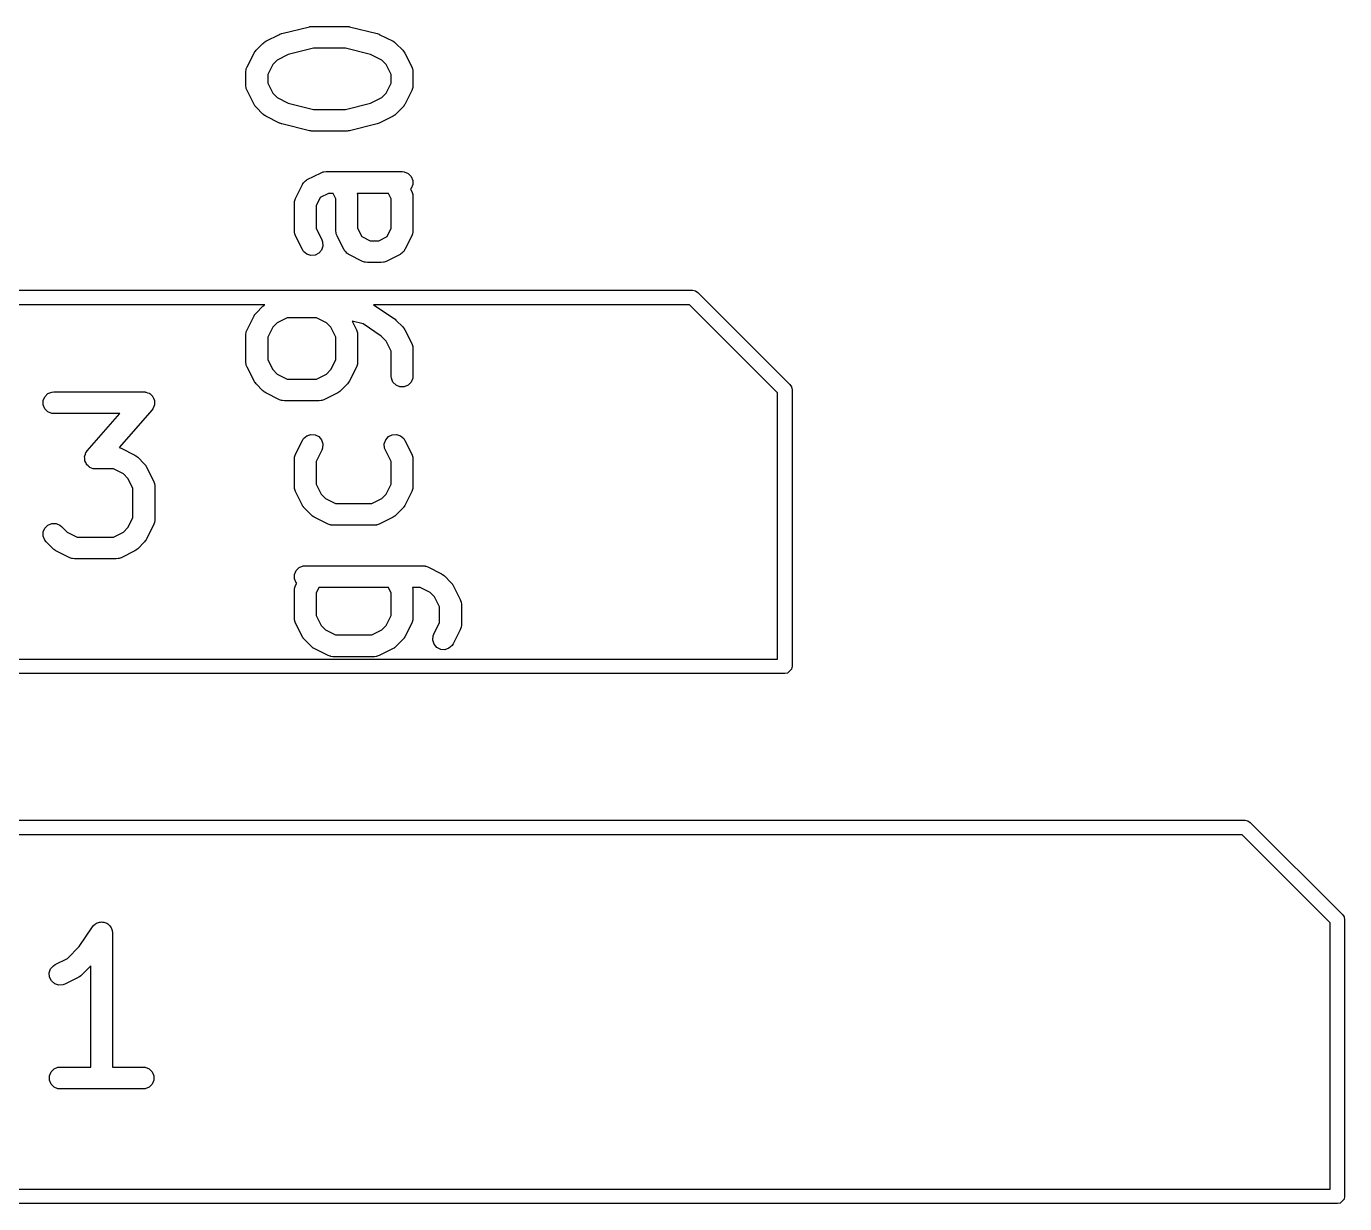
# Model space of a CAD drawing. Extents: x 2.7 to 14.1, y -9.5 to -1.1.
# Drawn here: x 8.3599 to 8.7173, y -6.4325 to -6.1133 of the extents above; entities that cross this region are included whole.
import ezdxf

# ---------------------------------------------------------------- set-up
doc = ezdxf.new("R2010")
doc.units = 0
doc.header["$MEASUREMENT"] = 0
doc.layers.add('BLACK', color=7, linetype='CONTINUOUS')

msp = doc.modelspace()

# ---------------------------------------------------------------- linework, layer by layer
at = {"layer": 'BLACK', "linetype": 'CONTINUOUS'}
for p, q in [((8.42918, -6.11531), (8.43668, -6.11343)), ((8.43668, -6.11343), (8.43678, -6.11342)), ((8.43678, -6.11342), (8.43682, -6.1134)), ((8.43682, -6.1134), (8.43704, -6.11338)), ((8.43704, -6.11338), (8.43725, -6.11335)), ((8.43725, -6.11335), (8.4373, -6.11335)), ((8.4373, -6.11335), (8.4374, -6.11334)), ((8.4374, -6.11334), (8.44677, -6.11334)), ((8.44677, -6.11334), (8.44687, -6.11335)), ((8.44687, -6.11335), (8.44691, -6.11335)), ((8.44691, -6.11335), (8.44713, -6.11338)), ((8.44713, -6.11338), (8.44735, -6.1134)), ((8.44735, -6.1134), (8.44739, -6.11342)), ((8.44739, -6.11342), (8.44749, -6.11343)), ((8.44749, -6.11343), (8.45499, -6.11531)), ((8.42219, -6.11983), (8.42406, -6.11796)), ((8.42406, -6.11796), (8.42429, -6.11777)), ((8.42429, -6.11777), (8.42434, -6.11771)), ((8.42434, -6.11771), (8.42443, -6.11766)), ((8.42443, -6.11766), (8.42451, -6.11759)), ((8.42451, -6.11759), (8.42458, -6.11756)), ((8.42458, -6.11756), (8.42483, -6.1174)), ((8.42483, -6.1174), (8.42858, -6.11553)), ((8.42858, -6.11553), (8.42862, -6.11551)), ((8.42862, -6.11551), (8.42864, -6.1155)), ((8.42864, -6.1155), (8.42888, -6.11541)), ((8.42888, -6.11541), (8.42912, -6.11532)), ((8.42912, -6.11532), (8.42914, -6.11532)), ((8.42914, -6.11532), (8.42918, -6.11531)), ((8.45499, -6.11531), (8.45503, -6.11532)), ((8.45503, -6.11532), (8.45505, -6.11532)), ((8.45505, -6.11532), (8.45529, -6.11541)), ((8.45529, -6.11541), (8.45553, -6.1155)), ((8.45553, -6.1155), (8.45555, -6.11551)), ((8.45555, -6.11551), (8.45559, -6.11553)), ((8.45559, -6.11553), (8.45934, -6.1174)), ((8.45934, -6.1174), (8.45959, -6.11756)), ((8.45959, -6.11756), (8.45966, -6.11759)), ((8.45966, -6.11759), (8.45974, -6.11766)), ((8.45974, -6.11766), (8.45983, -6.11771)), ((8.45983, -6.11771), (8.45988, -6.11777)), ((8.45988, -6.11777), (8.46011, -6.11796)), ((8.46011, -6.11796), (8.46198, -6.11983)), ((8.41976, -6.12435), (8.42163, -6.1206)), ((8.42163, -6.1206), (8.42179, -6.12035)), ((8.42179, -6.12035), (8.42182, -6.12028)), ((8.42182, -6.12028), (8.42188, -6.1202)), ((8.42188, -6.1202), (8.42194, -6.12011)), ((8.42194, -6.12011), (8.422, -6.12006)), ((8.422, -6.12006), (8.42219, -6.11983)), ((8.43093, -6.12096), (8.4279, -6.12247)), ((8.43776, -6.11925), (8.43093, -6.12096)), ((8.44641, -6.11925), (8.43776, -6.11925)), ((8.45324, -6.12096), (8.44641, -6.11925)), ((8.45627, -6.12247), (8.45324, -6.12096)), ((8.46198, -6.11983), (8.46217, -6.12006)), ((8.46217, -6.12006), (8.46223, -6.12011)), ((8.46223, -6.12011), (8.46228, -6.1202)), ((8.46228, -6.1202), (8.46235, -6.12028)), ((8.46235, -6.12028), (8.46238, -6.12035)), ((8.46238, -6.12035), (8.46253, -6.1206)), ((8.46253, -6.1206), (8.46441, -6.12435)), ((8.41945, -6.12567), (8.4195, -6.12509)), ((8.4195, -6.12509), (8.41954, -6.12499)), ((8.41954, -6.12499), (8.41955, -6.12489)), ((8.41955, -6.12489), (8.41976, -6.12435)), ((8.4267, -6.12367), (8.42535, -6.12637)), ((8.4279, -6.12247), (8.4267, -6.12367)), ((8.45747, -6.12367), (8.45627, -6.12247)), ((8.45882, -6.12637), (8.45747, -6.12367)), ((8.46441, -6.12435), (8.46462, -6.12489)), ((8.46462, -6.12489), (8.46462, -6.12499)), ((8.46462, -6.12499), (8.46466, -6.12509)), ((8.46466, -6.12509), (8.46472, -6.12567)), ((8.41945, -6.12942), (8.41945, -6.12567)), ((8.42535, -6.12637), (8.42535, -6.12872)), ((8.42535, -6.12872), (8.4267, -6.13142)), ((8.45747, -6.13142), (8.45882, -6.12872)), ((8.45882, -6.12872), (8.45882, -6.12637)), ((8.46472, -6.12567), (8.46472, -6.12942)), ((8.4195, -6.12999), (8.41945, -6.12942)), ((8.41954, -6.13009), (8.4195, -6.12999)), ((8.41955, -6.1302), (8.41954, -6.13009)), ((8.41976, -6.13074), (8.41955, -6.1302)), ((8.42163, -6.13449), (8.41976, -6.13074)), ((8.4267, -6.13142), (8.4279, -6.13262)), ((8.45627, -6.13262), (8.45747, -6.13142)), ((8.46441, -6.13074), (8.46253, -6.13449)), ((8.46462, -6.1302), (8.46441, -6.13074)), ((8.46466, -6.12999), (8.46462, -6.13009)), ((8.46462, -6.13009), (8.46462, -6.1302)), ((8.46472, -6.12942), (8.46466, -6.12999)), ((8.42179, -6.13474), (8.42163, -6.13449)), ((8.42182, -6.13481), (8.42179, -6.13474)), ((8.42188, -6.13489), (8.42182, -6.13481)), ((8.42194, -6.13498), (8.42188, -6.13489)), ((8.422, -6.13503), (8.42194, -6.13498)), ((8.42219, -6.13526), (8.422, -6.13503)), ((8.42406, -6.13713), (8.42219, -6.13526)), ((8.4279, -6.13262), (8.43093, -6.13413)), ((8.43093, -6.13413), (8.43776, -6.13584)), ((8.43776, -6.13584), (8.44641, -6.13584)), ((8.44641, -6.13584), (8.45324, -6.13413)), ((8.45324, -6.13413), (8.45627, -6.13262)), ((8.46198, -6.13526), (8.46011, -6.13713)), ((8.46217, -6.13503), (8.46198, -6.13526)), ((8.46223, -6.13498), (8.46217, -6.13503)), ((8.46228, -6.13489), (8.46223, -6.13498)), ((8.46235, -6.13481), (8.46228, -6.13489)), ((8.46238, -6.13474), (8.46235, -6.13481)), ((8.46253, -6.13449), (8.46238, -6.13474)), ((8.42429, -6.13732), (8.42406, -6.13713)), ((8.42434, -6.13738), (8.42429, -6.13732)), ((8.42443, -6.13743), (8.42434, -6.13738)), ((8.42451, -6.1375), (8.42443, -6.13743)), ((8.42458, -6.13753), (8.42451, -6.1375)), ((8.42483, -6.13768), (8.42458, -6.13753)), ((8.42858, -6.13956), (8.42483, -6.13768)), ((8.42862, -6.13957), (8.42858, -6.13956)), ((8.42864, -6.13959), (8.42862, -6.13957)), ((8.45555, -6.13957), (8.45553, -6.13959)), ((8.45559, -6.13956), (8.45555, -6.13957)), ((8.45934, -6.13768), (8.45559, -6.13956)), ((8.45959, -6.13753), (8.45934, -6.13768)), ((8.45966, -6.1375), (8.45959, -6.13753)), ((8.45974, -6.13743), (8.45966, -6.1375)), ((8.45983, -6.13738), (8.45974, -6.13743)), ((8.45988, -6.13732), (8.45983, -6.13738)), ((8.46011, -6.13713), (8.45988, -6.13732)), ((8.42888, -6.13967), (8.42864, -6.13959)), ((8.42912, -6.13977), (8.42888, -6.13967)), ((8.42914, -6.13977), (8.42912, -6.13977)), ((8.42918, -6.13978), (8.42914, -6.13977)), ((8.43668, -6.14166), (8.42918, -6.13978)), ((8.43678, -6.14167), (8.43668, -6.14166)), ((8.43682, -6.14169), (8.43678, -6.14167)), ((8.43704, -6.14171), (8.43682, -6.14169)), ((8.43725, -6.14174), (8.43704, -6.14171)), ((8.4373, -6.14174), (8.43725, -6.14174)), ((8.4374, -6.14175), (8.4373, -6.14174)), ((8.44677, -6.14175), (8.4374, -6.14175)), ((8.44687, -6.14174), (8.44677, -6.14175)), ((8.44691, -6.14174), (8.44687, -6.14174)), ((8.44713, -6.14171), (8.44691, -6.14174)), ((8.44735, -6.14169), (8.44713, -6.14171)), ((8.44739, -6.14167), (8.44735, -6.14169)), ((8.44749, -6.14166), (8.44739, -6.14167)), ((8.45499, -6.13978), (8.44749, -6.14166)), ((8.45503, -6.13977), (8.45499, -6.13978)), ((8.45505, -6.13977), (8.45503, -6.13977)), ((8.45529, -6.13967), (8.45505, -6.13977)), ((8.45553, -6.13959), (8.45529, -6.13967)), ((8.43608, -6.1549), (8.43983, -6.15302)), ((8.43983, -6.15302), (8.44037, -6.15282)), ((8.44037, -6.15282), (8.44047, -6.15281)), ((8.44047, -6.15281), (8.44057, -6.15277)), ((8.44057, -6.15277), (8.44115, -6.15271)), ((8.44115, -6.15271), (8.46177, -6.15271)), ((8.46177, -6.15271), (8.46234, -6.15277)), ((8.46234, -6.15277), (8.46341, -6.15321)), ((8.46341, -6.15321), (8.46422, -6.15402)), ((8.43288, -6.15997), (8.43476, -6.15622)), ((8.43476, -6.15622), (8.43482, -6.15612)), ((8.43482, -6.15612), (8.43483, -6.15608)), ((8.43483, -6.15608), (8.43488, -6.15602)), ((8.43488, -6.15602), (8.43506, -6.15573)), ((8.43506, -6.15573), (8.43534, -6.15549)), ((8.43534, -6.15549), (8.43559, -6.15521)), ((8.43559, -6.15521), (8.43588, -6.15502)), ((8.43588, -6.15502), (8.43593, -6.15497)), ((8.43593, -6.15497), (8.43598, -6.15496)), ((8.43598, -6.15496), (8.43608, -6.1549)), ((8.46422, -6.15731), (8.46408, -6.15744)), ((8.46422, -6.15402), (8.46466, -6.15509)), ((8.46466, -6.15624), (8.46422, -6.15731)), ((8.46466, -6.15509), (8.46466, -6.15624)), ((8.43257, -6.16129), (8.43263, -6.16071)), ((8.43263, -6.16071), (8.43267, -6.16062)), ((8.43267, -6.16051), (8.43288, -6.15997)), ((8.43267, -6.16062), (8.43267, -6.16051)), ((8.4396, -6.15974), (8.43847, -6.16199)), ((8.44184, -6.15862), (8.4396, -6.15974)), ((8.44307, -6.15862), (8.44184, -6.15862)), ((8.44382, -6.16011), (8.44307, -6.15862)), ((8.44382, -6.16879), (8.44382, -6.16011)), ((8.45807, -6.15862), (8.44961, -6.15862)), ((8.44961, -6.15862), (8.44962, -6.15863)), ((8.44962, -6.15863), (8.44963, -6.15874)), ((8.44963, -6.15874), (8.44967, -6.15884)), ((8.44967, -6.15884), (8.44972, -6.15941)), ((8.44972, -6.15941), (8.44972, -6.16809)), ((8.45882, -6.16011), (8.45807, -6.15862)), ((8.45882, -6.16809), (8.45882, -6.16011)), ((8.46408, -6.15744), (8.46441, -6.15809)), ((8.46441, -6.15809), (8.46462, -6.15863)), ((8.46462, -6.15863), (8.46462, -6.15874)), ((8.46462, -6.15874), (8.46466, -6.15884)), ((8.46466, -6.15884), (8.46472, -6.15941)), ((8.46472, -6.15941), (8.46472, -6.16879)), ((8.43257, -6.16879), (8.43257, -6.16129)), ((8.43847, -6.16199), (8.43847, -6.16809)), ((8.43847, -6.16809), (8.44004, -6.17122)), ((8.44972, -6.16809), (8.45085, -6.17034)), ((8.45769, -6.17034), (8.45882, -6.16809)), ((8.43263, -6.16936), (8.43257, -6.16879)), ((8.43267, -6.16946), (8.43263, -6.16936)), ((8.43267, -6.16957), (8.43267, -6.16946)), ((8.43288, -6.17011), (8.43267, -6.16957)), ((8.43476, -6.17386), (8.43288, -6.17011)), ((8.44004, -6.17122), (8.44024, -6.17176)), ((8.44387, -6.16936), (8.44382, -6.16879)), ((8.44391, -6.16946), (8.44387, -6.16936)), ((8.44392, -6.16957), (8.44391, -6.16946)), ((8.44413, -6.17011), (8.44392, -6.16957)), ((8.446, -6.17386), (8.44413, -6.17011)), ((8.45085, -6.17034), (8.45309, -6.17146)), ((8.45309, -6.17146), (8.45545, -6.17146)), ((8.45545, -6.17146), (8.45769, -6.17034)), ((8.46441, -6.17011), (8.46253, -6.17386)), ((8.46462, -6.16957), (8.46441, -6.17011)), ((8.46466, -6.16936), (8.46462, -6.16946)), ((8.46462, -6.16946), (8.46462, -6.16957)), ((8.46472, -6.16879), (8.46466, -6.16936)), ((8.43506, -6.17435), (8.43476, -6.17386)), ((8.43593, -6.1751), (8.43506, -6.17435)), ((8.43703, -6.17547), (8.43593, -6.1751)), ((8.43921, -6.17487), (8.43818, -6.17539)), ((8.43996, -6.174), (8.43921, -6.17487)), ((8.44033, -6.17291), (8.43996, -6.174)), ((8.44024, -6.17176), (8.44033, -6.17291)), ((8.44606, -6.17395), (8.446, -6.17386)), ((8.44608, -6.174), (8.44606, -6.17395)), ((8.44613, -6.17406), (8.44608, -6.174)), ((8.44631, -6.17435), (8.44613, -6.17406)), ((8.44659, -6.17459), (8.44631, -6.17435)), ((8.44683, -6.17487), (8.44659, -6.17459)), ((8.44713, -6.17505), (8.44683, -6.17487)), ((8.44718, -6.1751), (8.44713, -6.17505)), ((8.44723, -6.17512), (8.44718, -6.1751)), ((8.44732, -6.17518), (8.44723, -6.17512)), ((8.45107, -6.17705), (8.44732, -6.17518)), ((8.46121, -6.17518), (8.45746, -6.17705)), ((8.46131, -6.17512), (8.46121, -6.17518)), ((8.46136, -6.1751), (8.46131, -6.17512)), ((8.46141, -6.17505), (8.46136, -6.1751)), ((8.4617, -6.17487), (8.46141, -6.17505)), ((8.46195, -6.17459), (8.4617, -6.17487)), ((8.46223, -6.17435), (8.46195, -6.17459)), ((8.46241, -6.17406), (8.46223, -6.17435)), ((8.46246, -6.174), (8.46241, -6.17406)), ((8.46247, -6.17395), (8.46246, -6.174)), ((8.46253, -6.17386), (8.46247, -6.17395)), ((8.43818, -6.17539), (8.43703, -6.17547)), ((8.45161, -6.17726), (8.45107, -6.17705)), ((8.45172, -6.17727), (8.45161, -6.17726)), ((8.45182, -6.17731), (8.45172, -6.17727)), ((8.45239, -6.17737), (8.45182, -6.17731)), ((8.45614, -6.17737), (8.45239, -6.17737)), ((8.45672, -6.17731), (8.45614, -6.17737)), ((8.45682, -6.17727), (8.45672, -6.17731)), ((8.45692, -6.17726), (8.45682, -6.17727)), ((8.45746, -6.17705), (8.45692, -6.17726)), ((8.16552, -6.18487), (8.54052, -6.18487)), ((8.54052, -6.18487), (8.54127, -6.18502)), ((8.54127, -6.18502), (8.54191, -6.18545)), ((8.54191, -6.18545), (8.56691, -6.21045)), ((8.42455, -6.18881), (8.16748, -6.18881)), ((8.42219, -6.19107), (8.42406, -6.1892)), ((8.42406, -6.1892), (8.42429, -6.18901)), ((8.42429, -6.18901), (8.42434, -6.18895)), ((8.42434, -6.18895), (8.42443, -6.1889)), ((8.42443, -6.1889), (8.42451, -6.18883)), ((8.42451, -6.18883), (8.42455, -6.18881)), ((8.454, -6.18881), (8.45403, -6.18883)), ((8.5397, -6.18881), (8.454, -6.18881)), ((8.45403, -6.18883), (8.45966, -6.19258)), ((8.56355, -6.21266), (8.5397, -6.18881)), ((8.41976, -6.19559), (8.42163, -6.19184)), ((8.42163, -6.19184), (8.42179, -6.19159)), ((8.42179, -6.19159), (8.42182, -6.19152)), ((8.42182, -6.19152), (8.42188, -6.19144)), ((8.42188, -6.19144), (8.42194, -6.19135)), ((8.42194, -6.19135), (8.422, -6.1913)), ((8.422, -6.1913), (8.42219, -6.19107)), ((8.43059, -6.19236), (8.4279, -6.19371)), ((8.43857, -6.19236), (8.43059, -6.19236)), ((8.44127, -6.19371), (8.43857, -6.19236)), ((8.45966, -6.19258), (8.45966, -6.19258)), ((8.45966, -6.19258), (8.45966, -6.19258)), ((8.45966, -6.19258), (8.45988, -6.19276)), ((8.45988, -6.19276), (8.4601, -6.19295)), ((8.4601, -6.19295), (8.46011, -6.19295)), ((8.46011, -6.19295), (8.46011, -6.19295)), ((8.46011, -6.19295), (8.46198, -6.19482)), ((8.41945, -6.19691), (8.4195, -6.19633)), ((8.4195, -6.19633), (8.41954, -6.19624)), ((8.41954, -6.19624), (8.41955, -6.19613)), ((8.41955, -6.19613), (8.41976, -6.19559)), ((8.4267, -6.19491), (8.42535, -6.19761)), ((8.4279, -6.19371), (8.4267, -6.19491)), ((8.44247, -6.19491), (8.44127, -6.19371)), ((8.44382, -6.19761), (8.44247, -6.19491)), ((8.45118, -6.19403), (8.44827, -6.1933)), ((8.44827, -6.1933), (8.44941, -6.19559)), ((8.44941, -6.19559), (8.44962, -6.19613)), ((8.44962, -6.19613), (8.44963, -6.19624)), ((8.44963, -6.19624), (8.44967, -6.19633)), ((8.44967, -6.19633), (8.44972, -6.19691)), ((8.45614, -6.19733), (8.45118, -6.19403)), ((8.46198, -6.19482), (8.46217, -6.19505)), ((8.46217, -6.19505), (8.46223, -6.1951)), ((8.46223, -6.1951), (8.46228, -6.19519)), ((8.46228, -6.19519), (8.46235, -6.19527)), ((8.46235, -6.19527), (8.46238, -6.19534)), ((8.46238, -6.19534), (8.46253, -6.19559)), ((8.46253, -6.19559), (8.46441, -6.19934)), ((8.41945, -6.20441), (8.41945, -6.19691)), ((8.42535, -6.19761), (8.42535, -6.20371)), ((8.44382, -6.20371), (8.44382, -6.19761)), ((8.44972, -6.19691), (8.44972, -6.20441)), ((8.45747, -6.19866), (8.45614, -6.19733)), ((8.45882, -6.20136), (8.45747, -6.19866)), ((8.46441, -6.19934), (8.46462, -6.19988)), ((8.46462, -6.19988), (8.46462, -6.19999)), ((8.46462, -6.19999), (8.46466, -6.20008)), ((8.46466, -6.20008), (8.46472, -6.20066)), ((8.42535, -6.20371), (8.4267, -6.20641)), ((8.44247, -6.20641), (8.44382, -6.20371)), ((8.45882, -6.20816), (8.45882, -6.20136)), ((8.46472, -6.20066), (8.46472, -6.20816)), ((8.4195, -6.20499), (8.41945, -6.20441)), ((8.41954, -6.20508), (8.4195, -6.20499)), ((8.41955, -6.20519), (8.41954, -6.20508)), ((8.41976, -6.20573), (8.41955, -6.20519)), ((8.42163, -6.20948), (8.41976, -6.20573)), ((8.4267, -6.20641), (8.4279, -6.20761)), ((8.44127, -6.20761), (8.44247, -6.20641)), ((8.44941, -6.20573), (8.44754, -6.20948)), ((8.44962, -6.20519), (8.44941, -6.20573)), ((8.44963, -6.20508), (8.44962, -6.20519)), ((8.44967, -6.20499), (8.44963, -6.20508)), ((8.44972, -6.20441), (8.44967, -6.20499)), ((8.42179, -6.20973), (8.42163, -6.20948)), ((8.42182, -6.2098), (8.42179, -6.20973)), ((8.42188, -6.20988), (8.42182, -6.2098)), ((8.42194, -6.20997), (8.42188, -6.20988)), ((8.422, -6.21002), (8.42194, -6.20997)), ((8.42219, -6.21025), (8.422, -6.21002)), ((8.42406, -6.21212), (8.42219, -6.21025)), ((8.4279, -6.20761), (8.43059, -6.20896)), ((8.43059, -6.20896), (8.43857, -6.20896)), ((8.43857, -6.20896), (8.44127, -6.20761)), ((8.44698, -6.21025), (8.44511, -6.21212)), ((8.44717, -6.21002), (8.44698, -6.21025)), ((8.44723, -6.20997), (8.44717, -6.21002)), ((8.44728, -6.20988), (8.44723, -6.20997)), ((8.44735, -6.2098), (8.44728, -6.20988)), ((8.44738, -6.20973), (8.44735, -6.2098)), ((8.44754, -6.20948), (8.44738, -6.20973)), ((8.45887, -6.20873), (8.45882, -6.20816)), ((8.45931, -6.2098), (8.45887, -6.20873)), ((8.46013, -6.21061), (8.45931, -6.2098)), ((8.46119, -6.21105), (8.46013, -6.21061)), ((8.46341, -6.21061), (8.46234, -6.21105)), ((8.46422, -6.2098), (8.46341, -6.21061)), ((8.46466, -6.20873), (8.46422, -6.2098)), ((8.46472, -6.20816), (8.46466, -6.20873)), ((8.56691, -6.21045), (8.56733, -6.21109)), ((8.36449, -6.2148), (8.36494, -6.21374)), ((8.36494, -6.21374), (8.36575, -6.21292)), ((8.36575, -6.21292), (8.36681, -6.21248)), ((8.36681, -6.21248), (8.36739, -6.21243)), ((8.36739, -6.21243), (8.39176, -6.21243)), ((8.39176, -6.21243), (8.39207, -6.21246)), ((8.39207, -6.21246), (8.39214, -6.21245)), ((8.39214, -6.21245), (8.3922, -6.21247)), ((8.3922, -6.21247), (8.39234, -6.21248)), ((8.39234, -6.21248), (8.39278, -6.21267)), ((8.39278, -6.21267), (8.39324, -6.21282)), ((8.39324, -6.21282), (8.39331, -6.21289)), ((8.39331, -6.21289), (8.3934, -6.21292)), ((8.3934, -6.21292), (8.39374, -6.21326)), ((8.39374, -6.21326), (8.3941, -6.21358)), ((8.3941, -6.21358), (8.39415, -6.21367)), ((8.39415, -6.21367), (8.39422, -6.21374)), ((8.39422, -6.21374), (8.3944, -6.21418)), ((8.3944, -6.21418), (8.39461, -6.21461)), ((8.39461, -6.21461), (8.39462, -6.21471)), ((8.42429, -6.21231), (8.42406, -6.21212)), ((8.42434, -6.21237), (8.42429, -6.21231)), ((8.42443, -6.21242), (8.42434, -6.21237)), ((8.42451, -6.21249), (8.42443, -6.21242)), ((8.42458, -6.21252), (8.42451, -6.21249)), ((8.42483, -6.21267), (8.42458, -6.21252)), ((8.42858, -6.21455), (8.42483, -6.21267)), ((8.42912, -6.21476), (8.42858, -6.21455)), ((8.44059, -6.21455), (8.44005, -6.21476)), ((8.44434, -6.21267), (8.44059, -6.21455)), ((8.44459, -6.21252), (8.44434, -6.21267)), ((8.44466, -6.21249), (8.44459, -6.21252)), ((8.44474, -6.21242), (8.44466, -6.21249)), ((8.44483, -6.21237), (8.44474, -6.21242)), ((8.44488, -6.21231), (8.44483, -6.21237)), ((8.44511, -6.21212), (8.44488, -6.21231)), ((8.46234, -6.21105), (8.46119, -6.21105)), ((8.56355, -6.28487), (8.56355, -6.21266)), ((8.56733, -6.21109), (8.56748, -6.21184)), ((8.56748, -6.21184), (8.56748, -6.28684)), ((8.36449, -6.21595), (8.36449, -6.2148)), ((8.36494, -6.21702), (8.36449, -6.21595)), ((8.36575, -6.21783), (8.36494, -6.21702)), ((8.36681, -6.21827), (8.36575, -6.21783)), ((8.39398, -6.21732), (8.38505, -6.22753)), ((8.39416, -6.21707), (8.39398, -6.21732)), ((8.39422, -6.21702), (8.39416, -6.21707)), ((8.39424, -6.21697), (8.39422, -6.21702)), ((8.39432, -6.21685), (8.39424, -6.21697)), ((8.39447, -6.2164), (8.39432, -6.21685)), ((8.39466, -6.21595), (8.39447, -6.2164)), ((8.39462, -6.21471), (8.39466, -6.2148)), ((8.39466, -6.2148), (8.39466, -6.21528)), ((8.39466, -6.21528), (8.39469, -6.21576)), ((8.39469, -6.21576), (8.39466, -6.21586)), ((8.39466, -6.21586), (8.39466, -6.21595)), ((8.42922, -6.21476), (8.42912, -6.21476)), ((8.42932, -6.2148), (8.42922, -6.21476)), ((8.4299, -6.21486), (8.42932, -6.2148)), ((8.43927, -6.21486), (8.4299, -6.21486)), ((8.43985, -6.2148), (8.43927, -6.21486)), ((8.43995, -6.21476), (8.43985, -6.2148)), ((8.44005, -6.21476), (8.43995, -6.21476)), ((8.36739, -6.21833), (8.36681, -6.21827)), ((8.38526, -6.21833), (8.36739, -6.21833)), ((8.37642, -6.22843), (8.38526, -6.21833)), ((8.43476, -6.22559), (8.43506, -6.2251)), ((8.43506, -6.2251), (8.43593, -6.22434)), ((8.43593, -6.22434), (8.43703, -6.22398)), ((8.43703, -6.22398), (8.43818, -6.22406)), ((8.43818, -6.22406), (8.43921, -6.22457)), ((8.43921, -6.22457), (8.43996, -6.22544)), ((8.45733, -6.22544), (8.45808, -6.22457)), ((8.45808, -6.22457), (8.45911, -6.22406)), ((8.45911, -6.22406), (8.46026, -6.22398)), ((8.46026, -6.22398), (8.46136, -6.22434)), ((8.46136, -6.22434), (8.46223, -6.2251)), ((8.46223, -6.2251), (8.46253, -6.22559)), ((8.37593, -6.22936), (8.37608, -6.2289)), ((8.37608, -6.2289), (8.37616, -6.22879)), ((8.37616, -6.22879), (8.37618, -6.22874)), ((8.37618, -6.22874), (8.37624, -6.22868)), ((8.37624, -6.22868), (8.37642, -6.22843)), ((8.38505, -6.22753), (8.38558, -6.22774)), ((8.38558, -6.22774), (8.38933, -6.22961)), ((8.43288, -6.22934), (8.43476, -6.22559)), ((8.44004, -6.22823), (8.43847, -6.23135)), ((8.43996, -6.22544), (8.44033, -6.22654)), ((8.44024, -6.22769), (8.44004, -6.22823)), ((8.44033, -6.22654), (8.44024, -6.22769)), ((8.45696, -6.22654), (8.45733, -6.22544)), ((8.45705, -6.22769), (8.45696, -6.22654)), ((8.45725, -6.22823), (8.45705, -6.22769)), ((8.45882, -6.23135), (8.45725, -6.22823)), ((8.46253, -6.22559), (8.46441, -6.22934)), ((8.37571, -6.22999), (8.37574, -6.2299)), ((8.37574, -6.23047), (8.37571, -6.22999)), ((8.37574, -6.2298), (8.37593, -6.22936)), ((8.37574, -6.2299), (8.37574, -6.2298)), ((8.37574, -6.23095), (8.37574, -6.23047)), ((8.37578, -6.23104), (8.37574, -6.23095)), ((8.37579, -6.23114), (8.37578, -6.23104)), ((8.376, -6.23157), (8.37579, -6.23114)), ((8.37618, -6.23202), (8.376, -6.23157)), ((8.37625, -6.23209), (8.37618, -6.23202)), ((8.3763, -6.23218), (8.37625, -6.23209)), ((8.37666, -6.23249), (8.3763, -6.23218)), ((8.38933, -6.22961), (8.38958, -6.22977)), ((8.38958, -6.22977), (8.38965, -6.2298)), ((8.38965, -6.2298), (8.38973, -6.22986)), ((8.38973, -6.22986), (8.38982, -6.22992)), ((8.38982, -6.22992), (8.38987, -6.22998)), ((8.38987, -6.22998), (8.3901, -6.23016)), ((8.3901, -6.23016), (8.39198, -6.23204)), ((8.39198, -6.23204), (8.39216, -6.23226)), ((8.39216, -6.23226), (8.39222, -6.23232)), ((8.39222, -6.23232), (8.39228, -6.2324)), ((8.39228, -6.2324), (8.39234, -6.23249)), ((8.39234, -6.23249), (8.39237, -6.23256)), ((8.43257, -6.23066), (8.43263, -6.23008)), ((8.43257, -6.23815), (8.43257, -6.23066)), ((8.43263, -6.23008), (8.43267, -6.22998)), ((8.43267, -6.22988), (8.43288, -6.22934)), ((8.43267, -6.22998), (8.43267, -6.22988)), ((8.43847, -6.23135), (8.43847, -6.23746)), ((8.45882, -6.23746), (8.45882, -6.23135)), ((8.46441, -6.22934), (8.46462, -6.22988)), ((8.46462, -6.22988), (8.46462, -6.22998)), ((8.46462, -6.22998), (8.46466, -6.23008)), ((8.46466, -6.23008), (8.46472, -6.23066)), ((8.46472, -6.23066), (8.46472, -6.23815)), ((8.377, -6.23283), (8.37666, -6.23249)), ((8.37709, -6.23287), (8.377, -6.23283)), ((8.37717, -6.23294), (8.37709, -6.23287)), ((8.37762, -6.23309), (8.37717, -6.23294)), ((8.37806, -6.23327), (8.37762, -6.23309)), ((8.3782, -6.23329), (8.37806, -6.23327)), ((8.37826, -6.2333), (8.3782, -6.23329)), ((8.37833, -6.2333), (8.37826, -6.2333)), ((8.37864, -6.23333), (8.37833, -6.2333)), ((8.38357, -6.23333), (8.37864, -6.23333)), ((8.38626, -6.23468), (8.38357, -6.23333)), ((8.38746, -6.23588), (8.38626, -6.23468)), ((8.38881, -6.23857), (8.38746, -6.23588)), ((8.39237, -6.23256), (8.39253, -6.23281)), ((8.39253, -6.23281), (8.3944, -6.23656)), ((8.38881, -6.24655), (8.38881, -6.23857)), ((8.3944, -6.23656), (8.39461, -6.2371)), ((8.39461, -6.2371), (8.39462, -6.2372)), ((8.39462, -6.2372), (8.39466, -6.2373)), ((8.39466, -6.2373), (8.39472, -6.23788)), ((8.39472, -6.23788), (8.39472, -6.24725)), ((8.43263, -6.23873), (8.43257, -6.23815)), ((8.43267, -6.23883), (8.43263, -6.23873)), ((8.43267, -6.23893), (8.43267, -6.23883)), ((8.43288, -6.23948), (8.43267, -6.23893)), ((8.43476, -6.24322), (8.43288, -6.23948)), ((8.43847, -6.23746), (8.43982, -6.24016)), ((8.45747, -6.24016), (8.45882, -6.23746)), ((8.46441, -6.23948), (8.46253, -6.24322)), ((8.46462, -6.23893), (8.46441, -6.23948)), ((8.46466, -6.23873), (8.46462, -6.23883)), ((8.46462, -6.23883), (8.46462, -6.23893)), ((8.46472, -6.23815), (8.46466, -6.23873)), ((8.43982, -6.24016), (8.44102, -6.24135)), ((8.44102, -6.24135), (8.44372, -6.2427)), ((8.44372, -6.2427), (8.45357, -6.2427)), ((8.45357, -6.2427), (8.45627, -6.24135)), ((8.45627, -6.24135), (8.45747, -6.24016)), ((8.38746, -6.24925), (8.38881, -6.24655)), ((8.43491, -6.24347), (8.43476, -6.24322)), ((8.43494, -6.24354), (8.43491, -6.24347)), ((8.43501, -6.24363), (8.43494, -6.24354)), ((8.43506, -6.24371), (8.43501, -6.24363)), ((8.43512, -6.24377), (8.43506, -6.24371)), ((8.43531, -6.24399), (8.43512, -6.24377)), ((8.43718, -6.24587), (8.43531, -6.24399)), ((8.43741, -6.24605), (8.43718, -6.24587)), ((8.43746, -6.24611), (8.43741, -6.24605)), ((8.43755, -6.24617), (8.43746, -6.24611)), ((8.43763, -6.24623), (8.43755, -6.24617)), ((8.4377, -6.24626), (8.43763, -6.24623)), ((8.43795, -6.24642), (8.4377, -6.24626)), ((8.4417, -6.24829), (8.43795, -6.24642)), ((8.45934, -6.24642), (8.45559, -6.24829)), ((8.45959, -6.24626), (8.45934, -6.24642)), ((8.45966, -6.24623), (8.45959, -6.24626)), ((8.45974, -6.24617), (8.45966, -6.24623)), ((8.45983, -6.24611), (8.45974, -6.24617)), ((8.45988, -6.24605), (8.45983, -6.24611)), ((8.46011, -6.24587), (8.45988, -6.24605)), ((8.46198, -6.24399), (8.46011, -6.24587)), ((8.46217, -6.24377), (8.46198, -6.24399)), ((8.46223, -6.24371), (8.46217, -6.24377)), ((8.46228, -6.24363), (8.46223, -6.24371)), ((8.46235, -6.24354), (8.46228, -6.24363)), ((8.46238, -6.24347), (8.46235, -6.24354)), ((8.46253, -6.24322), (8.46238, -6.24347)), ((8.36449, -6.25042), (8.36494, -6.24936)), ((8.36494, -6.24936), (8.36575, -6.24854)), ((8.36575, -6.24854), (8.36681, -6.2481)), ((8.36681, -6.2481), (8.36797, -6.2481)), ((8.36797, -6.2481), (8.36903, -6.24854)), ((8.36903, -6.24854), (8.36948, -6.24891)), ((8.36948, -6.24891), (8.37101, -6.25045)), ((8.38626, -6.25045), (8.38746, -6.24925)), ((8.3944, -6.24857), (8.39253, -6.25232)), ((8.39461, -6.24803), (8.3944, -6.24857)), ((8.39462, -6.24792), (8.39461, -6.24803)), ((8.39466, -6.24783), (8.39462, -6.24792)), ((8.39472, -6.24725), (8.39466, -6.24783)), ((8.44224, -6.2485), (8.4417, -6.24829)), ((8.44235, -6.24851), (8.44224, -6.2485)), ((8.44244, -6.24855), (8.44235, -6.24851)), ((8.44302, -6.24861), (8.44244, -6.24855)), ((8.45427, -6.24861), (8.44302, -6.24861)), ((8.45485, -6.24855), (8.45427, -6.24861)), ((8.45494, -6.24851), (8.45485, -6.24855)), ((8.45505, -6.2485), (8.45494, -6.24851)), ((8.45559, -6.24829), (8.45505, -6.2485)), ((8.36449, -6.25158), (8.36449, -6.25042)), ((8.36494, -6.25264), (8.36449, -6.25158)), ((8.3653, -6.25309), (8.36494, -6.25264)), ((8.36718, -6.25496), (8.3653, -6.25309)), ((8.37101, -6.25045), (8.37371, -6.2518)), ((8.37371, -6.2518), (8.38357, -6.2518)), ((8.38357, -6.2518), (8.38626, -6.25045)), ((8.39198, -6.25309), (8.3901, -6.25496)), ((8.39216, -6.25286), (8.39198, -6.25309)), ((8.39222, -6.25281), (8.39216, -6.25286)), ((8.39228, -6.25272), (8.39222, -6.25281)), ((8.39234, -6.25264), (8.39228, -6.25272)), ((8.39237, -6.25257), (8.39234, -6.25264)), ((8.39253, -6.25232), (8.39237, -6.25257)), ((8.3674, -6.25515), (8.36718, -6.25496)), ((8.36745, -6.25521), (8.3674, -6.25515)), ((8.36754, -6.25526), (8.36745, -6.25521)), ((8.36762, -6.25533), (8.36754, -6.25526)), ((8.3677, -6.25536), (8.36762, -6.25533)), ((8.36794, -6.25552), (8.3677, -6.25536)), ((8.37169, -6.25739), (8.36794, -6.25552)), ((8.37223, -6.2576), (8.37169, -6.25739)), ((8.38558, -6.25739), (8.38504, -6.2576)), ((8.38933, -6.25552), (8.38558, -6.25739)), ((8.38958, -6.25536), (8.38933, -6.25552)), ((8.38965, -6.25533), (8.38958, -6.25536)), ((8.38973, -6.25526), (8.38965, -6.25533)), ((8.38982, -6.25521), (8.38973, -6.25526)), ((8.38987, -6.25515), (8.38982, -6.25521)), ((8.3901, -6.25496), (8.38987, -6.25515)), ((8.37234, -6.2576), (8.37223, -6.2576)), ((8.37244, -6.25764), (8.37234, -6.2576)), ((8.37301, -6.2577), (8.37244, -6.25764)), ((8.38426, -6.2577), (8.37301, -6.2577)), ((8.38484, -6.25764), (8.38426, -6.2577)), ((8.38494, -6.2576), (8.38484, -6.25764)), ((8.38504, -6.2576), (8.38494, -6.2576)), ((8.43263, -6.26195), (8.43307, -6.26089)), ((8.43307, -6.26089), (8.43388, -6.26007)), ((8.43388, -6.26007), (8.43495, -6.25963)), ((8.43495, -6.25963), (8.43552, -6.25957)), ((8.43552, -6.25957), (8.46739, -6.25957)), ((8.46739, -6.25957), (8.46797, -6.25963)), ((8.46797, -6.25963), (8.46807, -6.25967)), ((8.46807, -6.25967), (8.46817, -6.25968)), ((8.46817, -6.25968), (8.46871, -6.25989)), ((8.46871, -6.25989), (8.47246, -6.26176)), ((8.43263, -6.2631), (8.43263, -6.26195)), ((8.43307, -6.26417), (8.43263, -6.2631)), ((8.43288, -6.26496), (8.43321, -6.26431)), ((8.43321, -6.26431), (8.43307, -6.26417)), ((8.47246, -6.26176), (8.47271, -6.26192)), ((8.47271, -6.26192), (8.47278, -6.26195)), ((8.47278, -6.26195), (8.47286, -6.26201)), ((8.47286, -6.26201), (8.47295, -6.26207)), ((8.47295, -6.26207), (8.473, -6.26213)), ((8.473, -6.26213), (8.47323, -6.26231)), ((8.47323, -6.26231), (8.4751, -6.26419)), ((8.4751, -6.26419), (8.47529, -6.26441)), ((8.47529, -6.26441), (8.47535, -6.26447)), ((8.47535, -6.26447), (8.47541, -6.26455)), ((8.47541, -6.26455), (8.47547, -6.26464)), ((8.47547, -6.26464), (8.4755, -6.26471)), ((8.43257, -6.26628), (8.43263, -6.2657)), ((8.43257, -6.27378), (8.43257, -6.26628)), ((8.43263, -6.2657), (8.43267, -6.2656)), ((8.43267, -6.2655), (8.43288, -6.26496)), ((8.43267, -6.2656), (8.43267, -6.2655)), ((8.43922, -6.26548), (8.43847, -6.26697)), ((8.43847, -6.26697), (8.43847, -6.27308)), ((8.45807, -6.26548), (8.43922, -6.26548)), ((8.45882, -6.26697), (8.45807, -6.26548)), ((8.45882, -6.27308), (8.45882, -6.26697)), ((8.4667, -6.26548), (8.46461, -6.26548)), ((8.46461, -6.26548), (8.46462, -6.2655)), ((8.46462, -6.2655), (8.46462, -6.2656)), ((8.46462, -6.2656), (8.46466, -6.2657)), ((8.46466, -6.2657), (8.46472, -6.26628)), ((8.46472, -6.26628), (8.46472, -6.27378)), ((8.46939, -6.26683), (8.4667, -6.26548)), ((8.47059, -6.26803), (8.46939, -6.26683)), ((8.47194, -6.27072), (8.47059, -6.26803)), ((8.4755, -6.26471), (8.47566, -6.26496)), ((8.47566, -6.26496), (8.47753, -6.26871)), ((8.47194, -6.27495), (8.47194, -6.27072)), ((8.47753, -6.26871), (8.47774, -6.26925)), ((8.47774, -6.26925), (8.47775, -6.26935)), ((8.47775, -6.26935), (8.47779, -6.26945)), ((8.47779, -6.26945), (8.47784, -6.27003)), ((8.47784, -6.27003), (8.47784, -6.27565)), ((8.43263, -6.27435), (8.43257, -6.27378)), ((8.43267, -6.27445), (8.43263, -6.27435)), ((8.43267, -6.27456), (8.43267, -6.27445)), ((8.43288, -6.2751), (8.43267, -6.27456)), ((8.43476, -6.27885), (8.43288, -6.2751)), ((8.43847, -6.27308), (8.43982, -6.27578)), ((8.45747, -6.27578), (8.45882, -6.27308)), ((8.46441, -6.2751), (8.46253, -6.27885)), ((8.46462, -6.27456), (8.46441, -6.2751)), ((8.46466, -6.27435), (8.46462, -6.27445)), ((8.46462, -6.27445), (8.46462, -6.27456)), ((8.46472, -6.27378), (8.46466, -6.27435)), ((8.47038, -6.27808), (8.47194, -6.27495)), ((8.43491, -6.27909), (8.43476, -6.27885)), ((8.43982, -6.27578), (8.44102, -6.27697)), ((8.44102, -6.27697), (8.44372, -6.27832)), ((8.44372, -6.27832), (8.45357, -6.27832)), ((8.45357, -6.27832), (8.45627, -6.27697)), ((8.45627, -6.27697), (8.45747, -6.27578)), ((8.46253, -6.27885), (8.46238, -6.27909)), ((8.47009, -6.27977), (8.47017, -6.27862)), ((8.47017, -6.27862), (8.47038, -6.27808)), ((8.47753, -6.27697), (8.47566, -6.28072)), ((8.47774, -6.27643), (8.47753, -6.27697)), ((8.47775, -6.27632), (8.47774, -6.27643)), ((8.47779, -6.27623), (8.47775, -6.27632)), ((8.47784, -6.27565), (8.47779, -6.27623)), ((8.43494, -6.27917), (8.43491, -6.27909)), ((8.43501, -6.27925), (8.43494, -6.27917)), ((8.43506, -6.27934), (8.43501, -6.27925)), ((8.43512, -6.27939), (8.43506, -6.27934)), ((8.43531, -6.27961), (8.43512, -6.27939)), ((8.43718, -6.28149), (8.43531, -6.27961)), ((8.43741, -6.28167), (8.43718, -6.28149)), ((8.43746, -6.28173), (8.43741, -6.28167)), ((8.43755, -6.28179), (8.43746, -6.28173)), ((8.43763, -6.28185), (8.43755, -6.28179)), ((8.4377, -6.28188), (8.43763, -6.28185)), ((8.43795, -6.28204), (8.4377, -6.28188)), ((8.4417, -6.28392), (8.43795, -6.28204)), ((8.45934, -6.28204), (8.45559, -6.28392)), ((8.45959, -6.28188), (8.45934, -6.28204)), ((8.45966, -6.28185), (8.45959, -6.28188)), ((8.45974, -6.28179), (8.45966, -6.28185)), ((8.45983, -6.28173), (8.45974, -6.28179)), ((8.45988, -6.28167), (8.45983, -6.28173)), ((8.46011, -6.28149), (8.45988, -6.28167)), ((8.46198, -6.27961), (8.46011, -6.28149)), ((8.46217, -6.27939), (8.46198, -6.27961)), ((8.46223, -6.27934), (8.46217, -6.27939)), ((8.46228, -6.27925), (8.46223, -6.27934)), ((8.46235, -6.27917), (8.46228, -6.27925)), ((8.46238, -6.27909), (8.46235, -6.27917)), ((8.47045, -6.28086), (8.47009, -6.27977)), ((8.47121, -6.28173), (8.47045, -6.28086)), ((8.47224, -6.28225), (8.47121, -6.28173)), ((8.47339, -6.28233), (8.47224, -6.28225)), ((8.47448, -6.28196), (8.47339, -6.28233)), ((8.47535, -6.28121), (8.47448, -6.28196)), ((8.47566, -6.28072), (8.47535, -6.28121)), ((8.16748, -6.28487), (8.56355, -6.28487)), ((8.44224, -6.28412), (8.4417, -6.28392)), ((8.44235, -6.28413), (8.44224, -6.28412)), ((8.44244, -6.28417), (8.44235, -6.28413)), ((8.44302, -6.28423), (8.44244, -6.28417)), ((8.45427, -6.28423), (8.44302, -6.28423)), ((8.45485, -6.28417), (8.45427, -6.28423)), ((8.45494, -6.28413), (8.45485, -6.28417)), ((8.45505, -6.28412), (8.45494, -6.28413)), ((8.45559, -6.28392), (8.45505, -6.28412)), ((8.56552, -6.28881), (8.16552, -6.28881)), ((8.56627, -6.28866), (8.56552, -6.28881)), ((8.56733, -6.2876), (8.56627, -6.28866)), ((8.56748, -6.28684), (8.56733, -6.2876)), ((8.14642, -6.32857), (8.69032, -6.32857)), ((8.69032, -6.32857), (8.69107, -6.32872)), ((8.69107, -6.32872), (8.69171, -6.32915)), ((8.6895, -6.33251), (8.14619, -6.33251)), ((8.71335, -6.35636), (8.6895, -6.33251)), ((8.69171, -6.32915), (8.71671, -6.35415)), ((8.37427, -6.36282), (8.37786, -6.35744)), ((8.37786, -6.35744), (8.37823, -6.35699)), ((8.37786, -6.35744), (8.37786, -6.35744)), ((8.37786, -6.35744), (8.37786, -6.35744)), ((8.37786, -6.35744), (8.37786, -6.35744)), ((8.37823, -6.35699), (8.37847, -6.35683)), ((8.37847, -6.35683), (8.37868, -6.35662)), ((8.37868, -6.35662), (8.37894, -6.35651)), ((8.37894, -6.35651), (8.37918, -6.35635)), ((8.37918, -6.35635), (8.37947, -6.3563)), ((8.37947, -6.3563), (8.37974, -6.35618)), ((8.37974, -6.35618), (8.38003, -6.35618)), ((8.38003, -6.35618), (8.38031, -6.35613)), ((8.38031, -6.35613), (8.3806, -6.35618)), ((8.3806, -6.35618), (8.38089, -6.35618)), ((8.38089, -6.35618), (8.38116, -6.35629)), ((8.38116, -6.35629), (8.38144, -6.35635)), ((8.38144, -6.35635), (8.38169, -6.35651)), ((8.38169, -6.35651), (8.38196, -6.35662)), ((8.38196, -6.35662), (8.38216, -6.35683)), ((8.38216, -6.35683), (8.3824, -6.35699)), ((8.3824, -6.35699), (8.38257, -6.35723)), ((8.38257, -6.35723), (8.38277, -6.35744)), ((8.38277, -6.35744), (8.38288, -6.35771)), ((8.71335, -6.42857), (8.71335, -6.35636)), ((8.71671, -6.35415), (8.71714, -6.35479)), ((8.71714, -6.35479), (8.71729, -6.35554)), ((8.71729, -6.35554), (8.71729, -6.43054)), ((8.38288, -6.35771), (8.38304, -6.35795)), ((8.38304, -6.35795), (8.3831, -6.35823)), ((8.3831, -6.35823), (8.38321, -6.3585)), ((8.38321, -6.3585), (8.38327, -6.35907)), ((8.38327, -6.35907), (8.38327, -6.35908)), ((8.38327, -6.35908), (8.38327, -6.35908)), ((8.38327, -6.35908), (8.38327, -6.35908)), ((8.38327, -6.35908), (8.38327, -6.3955)), ((8.37107, -6.36603), (8.37427, -6.36282)), ((8.3665, -6.36887), (8.36726, -6.368)), ((8.36726, -6.368), (8.36775, -6.36769)), ((8.36775, -6.36769), (8.37107, -6.36603)), ((8.37736, -6.36808), (8.37491, -6.37054)), ((8.37736, -6.3955), (8.37736, -6.36808)), ((8.36614, -6.36996), (8.3665, -6.36887)), ((8.36622, -6.37111), (8.36614, -6.36996)), ((8.36674, -6.37214), (8.36622, -6.37111)), ((8.37414, -6.37109), (8.37039, -6.37297)), ((8.37439, -6.37094), (8.37414, -6.37109)), ((8.37446, -6.37091), (8.37439, -6.37094)), ((8.37454, -6.37084), (8.37446, -6.37091)), ((8.37463, -6.37079), (8.37454, -6.37084)), ((8.37468, -6.37073), (8.37463, -6.37079)), ((8.37491, -6.37054), (8.37468, -6.37073)), ((8.36761, -6.37289), (8.36674, -6.37214)), ((8.3687, -6.37326), (8.36761, -6.37289)), ((8.36985, -6.37318), (8.3687, -6.37326)), ((8.37039, -6.37297), (8.36985, -6.37318)), ((8.36617, -6.39787), (8.36661, -6.39681)), ((8.36661, -6.39681), (8.36743, -6.39599)), ((8.36743, -6.39599), (8.36849, -6.39555)), ((8.36849, -6.39555), (8.36907, -6.3955)), ((8.36907, -6.3955), (8.37736, -6.3955)), ((8.38327, -6.3955), (8.39157, -6.3955)), ((8.39157, -6.3955), (8.39214, -6.39555)), ((8.39214, -6.39555), (8.39321, -6.39599)), ((8.39321, -6.39599), (8.39402, -6.39681)), ((8.39402, -6.39681), (8.39446, -6.39787)), ((8.36617, -6.39903), (8.36617, -6.39787)), ((8.36661, -6.40009), (8.36617, -6.39903)), ((8.36743, -6.4009), (8.36661, -6.40009)), ((8.39402, -6.40009), (8.39321, -6.4009)), ((8.39446, -6.39903), (8.39402, -6.40009)), ((8.39446, -6.39787), (8.39446, -6.39903)), ((8.36849, -6.40135), (8.36743, -6.4009)), ((8.36907, -6.4014), (8.36849, -6.40135)), ((8.39157, -6.4014), (8.36907, -6.4014)), ((8.39214, -6.40135), (8.39157, -6.4014)), ((8.39321, -6.4009), (8.39214, -6.40135)), ((8.14041, -6.42857), (8.71335, -6.42857)), ((8.71532, -6.43251), (8.13556, -6.43251)), ((8.71607, -6.43236), (8.71532, -6.43251)), ((8.71714, -6.4313), (8.71607, -6.43236)), ((8.71729, -6.43054), (8.71714, -6.4313))]:
    msp.add_line(p, q, dxfattribs=at)

doc.saveas('drawing.dxf')
